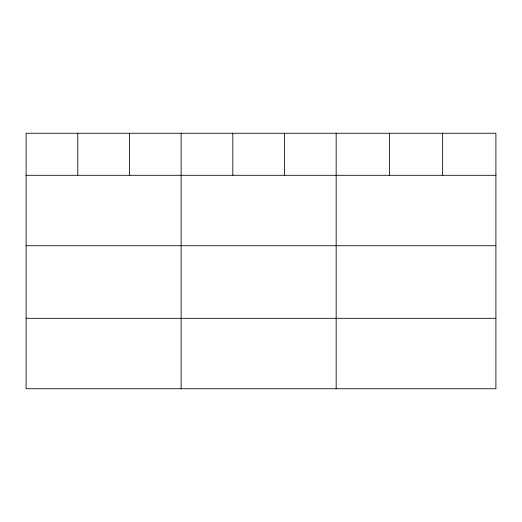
<?xml version="1.0" encoding="UTF-8"?>
<svg xmlns="http://www.w3.org/2000/svg" width="522" height="522" viewBox="0 0 522 522"><rect width="100%" height="100%" fill="white"/><g stroke="black" fill="none" stroke-linecap="round" stroke-linejoin="round"><path stroke-width="0.78" d="M495.9 175.294L495.9 388.746L26.1 388.746L26.1 133.254L495.9 133.254L495.9 175.294L26.1 175.294M26.1 245.732L495.9 245.732M26.1 318.309L495.9 318.309M442.656 133.254L442.656 175.294M389.412 133.254L389.412 175.294M336.168 133.254L336.168 388.746M284.49 133.254L284.49 175.294M232.812 133.254L232.812 175.294M181.134 133.254L181.134 388.746M129.456 133.254L129.456 175.294M77.778 133.254L77.778 175.294"/></g></svg>
